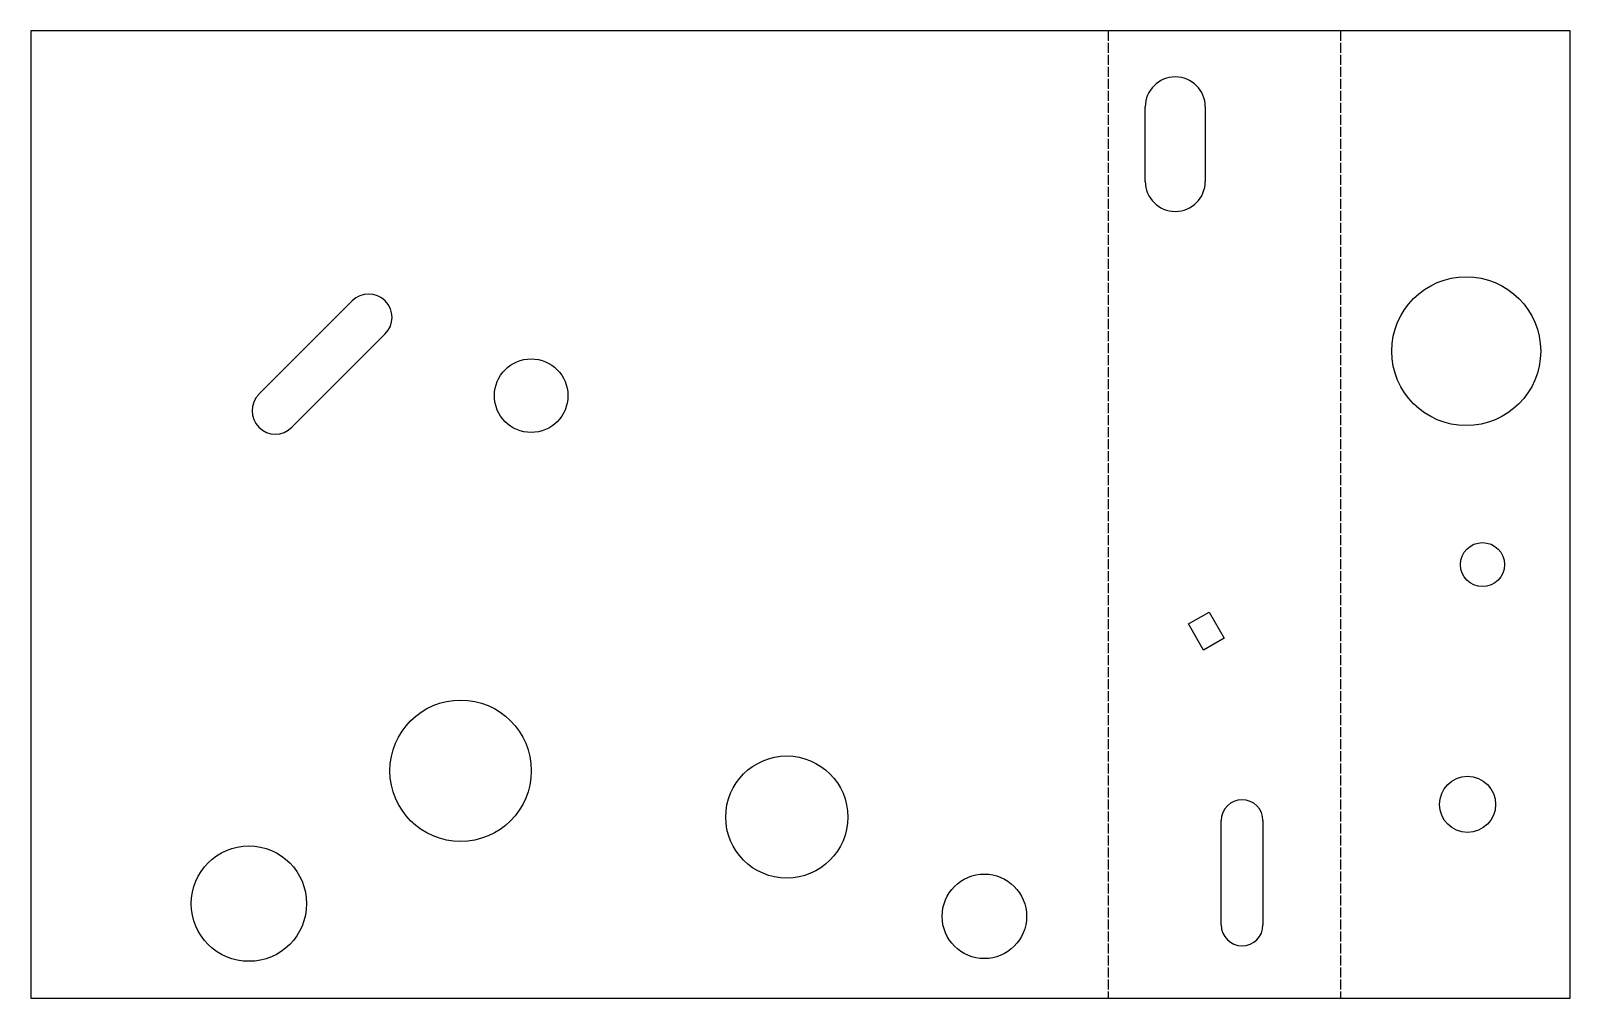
# Model space of a CAD drawing. Header units: millimetres. Extents: x 0 to 195, y 0 to 123.
import ezdxf

# ---------------------------------------------------------------- set-up
doc = ezdxf.new("R2010")
doc.units = ezdxf.units.MM
doc.linetypes.add('DASHED', pattern=[1.524, 1.27, -0.254])
doc.layers.add('BEND', color=7, linetype='Continuous')
doc.layers.add('CUT', color=7, linetype='Continuous')

msp = doc.modelspace()

# ---------------------------------------------------------------- linework, layer by layer
at = {"layer": 'BEND', "color": 1, "linetype": 'DASHED'}
for p, q in [((136.71, 122.77), (136.71, 0)), ((166.22, 122.77), (166.22, 0))]:
    msp.add_line(p, q, dxfattribs=at)
at = {"layer": 'CUT'}
for p, q in [((0, 122.77), (0, 0)), ((195.36, 122.77), (0, 122.77)), ((195.36, 0), (195.36, 122.77)), ((141.43, 103.66), (141.43, 113.11)), ((149.05, 113.11), (149.05, 103.66)), ((28.95, 76.64), (40.8, 88.49)), ((44.99, 84.3), (33.14, 72.45)), ((146.9, 47.49), (149.52, 49)), ((149.52, 49), (151.44, 45.67)), ((148.82, 44.16), (146.9, 47.49)), ((151.44, 45.67), (148.82, 44.16)), ((151.08, 9.3), (151.08, 22.54)), ((156.37, 22.54), (156.37, 9.3)), ((0, 0), (195.36, 0))]:
    msp.add_line(p, q, dxfattribs=at)
for centre, radius in [((182.16, 82.11), 9.45), ((63.5, 76.46), 4.67), ((184.23, 55.03), 2.79), ((54.55, 28.86), 8.97), ((95.94, 22.99), 7.75), ((182.33, 24.6), 3.56), ((27.68, 12), 7.32), ((121.01, 10.39), 5.36)]:
    msp.add_circle(centre, radius, dxfattribs=at)
for centre, radius, start, end in [((145.24, 113.11), 3.81, 0, 180), ((145.24, 103.66), 3.81, 180, 0), ((42.89, 86.39), 2.96, -45, 135), ((31.04, 74.54), 2.96, 135, -45), ((153.72, 22.54), 2.65, 0, 180), ((153.72, 9.3), 2.65, 180, 0)]:
    msp.add_arc(centre, radius, start, end, dxfattribs=at)

doc.saveas('drawing.dxf')
